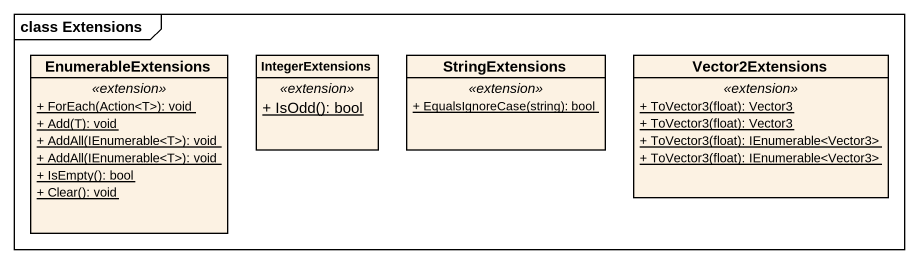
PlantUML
@startuml
mainframe class Extensions
hide circle
hide empty members
skinparam classAttributeIconSize 0
class EnumerableExtensions {
  .. <<extension>> ..
  {static} + ForEach(Action<T>): void
  {static} + Add(T): void
  {static} + AddAll(IEnumerable<T>): void
  {static} + AddAll(IEnumerable<T>): void
  {static} + IsEmpty(): bool
  {static} + Clear(): void
}
class IntegerExtensions {
  .. <<extension>> ..
  {static} + IsOdd(): bool
}
class StringExtensions {
  .. <<extension>> ..
  {static} + EqualsIgnoreCase(string): bool
}
class Vector2Extensions {
  .. <<extension>> ..
  {static} + ToVector3(float): Vector3
  {static} + ToVector3(float): Vector3
  {static} + ToVector3(float): IEnumerable<Vector3>
  {static} + ToVector3(float): IEnumerable<Vector3>
}
@enduml
